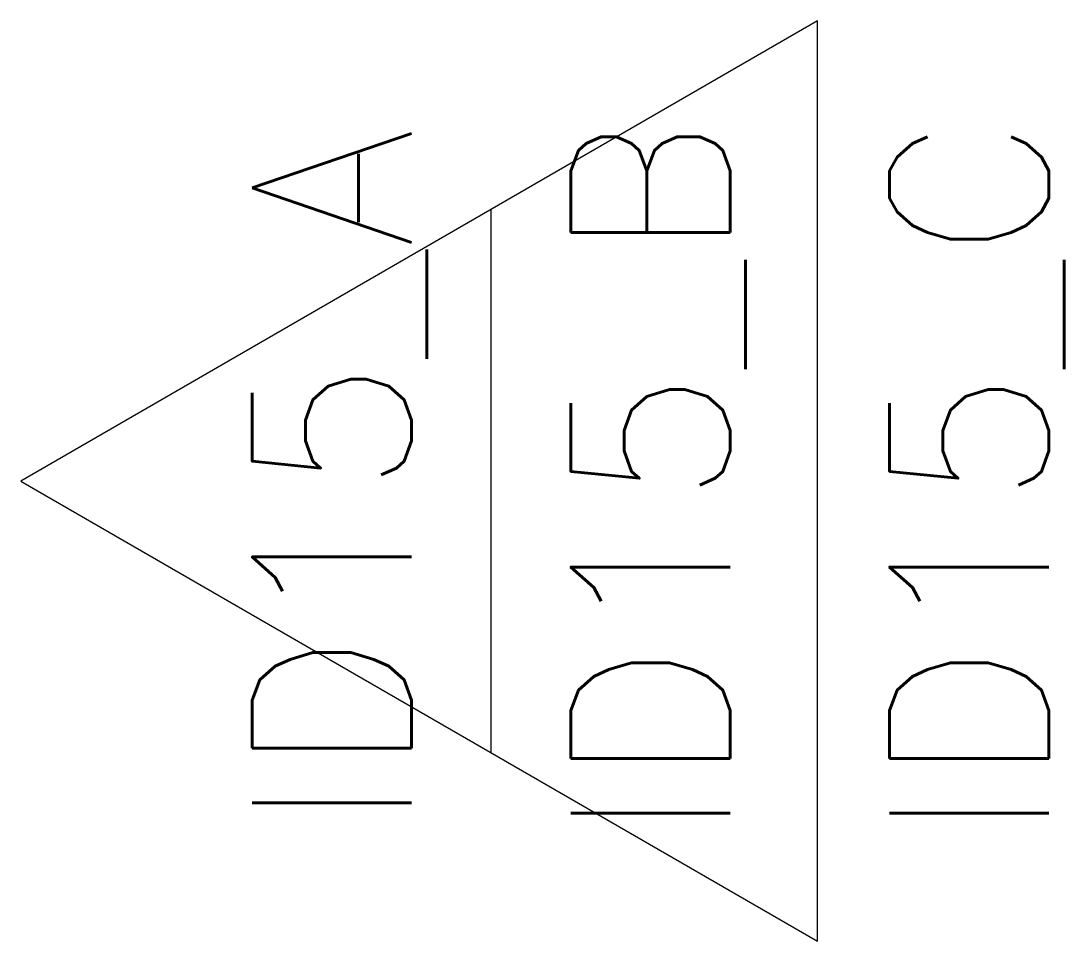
# Model space of a CAD drawing. Header units: millimetres. Extents: x 0.23 to 1.54, y 5.45 to 6.6.
import ezdxf
from ezdxf.enums import TextEntityAlignment as Align

# ---------------------------------------------------------------- set-up
doc = ezdxf.new("R2010")
doc.units = ezdxf.units.MM
doc.header["$LTSCALE"] = 10
doc.styles.add('r80', font='romans.shx')

msp = doc.modelspace()

# ---------------------------------------------------------------- linework, layer by layer
for p, q in [((1.2283, 6.6018), (0.2283, 6.0244)), ((1.2283, 5.4471), (1.2283, 6.6018)), ((0.8183, 6.3651), (0.8183, 5.6838)), ((0.2283, 6.0244), (1.2283, 5.4471))]:
    msp.add_line(p, q)

# ---------------------------------------------------------------- texts
at = {"color": 3, "style": 'r80'}
for tag, p in [('ID15_A', (0.6283, 6.0278)), ('ID15_B', (1.0283, 6.0278)), ('ID15_C', (1.4283, 6.0278))]:
    msp.add_attdef(tag, text='', height=0.2, rotation=90, dxfattribs=at).set_placement(p, align=Align.MIDDLE)

doc.saveas('drawing.dxf')
